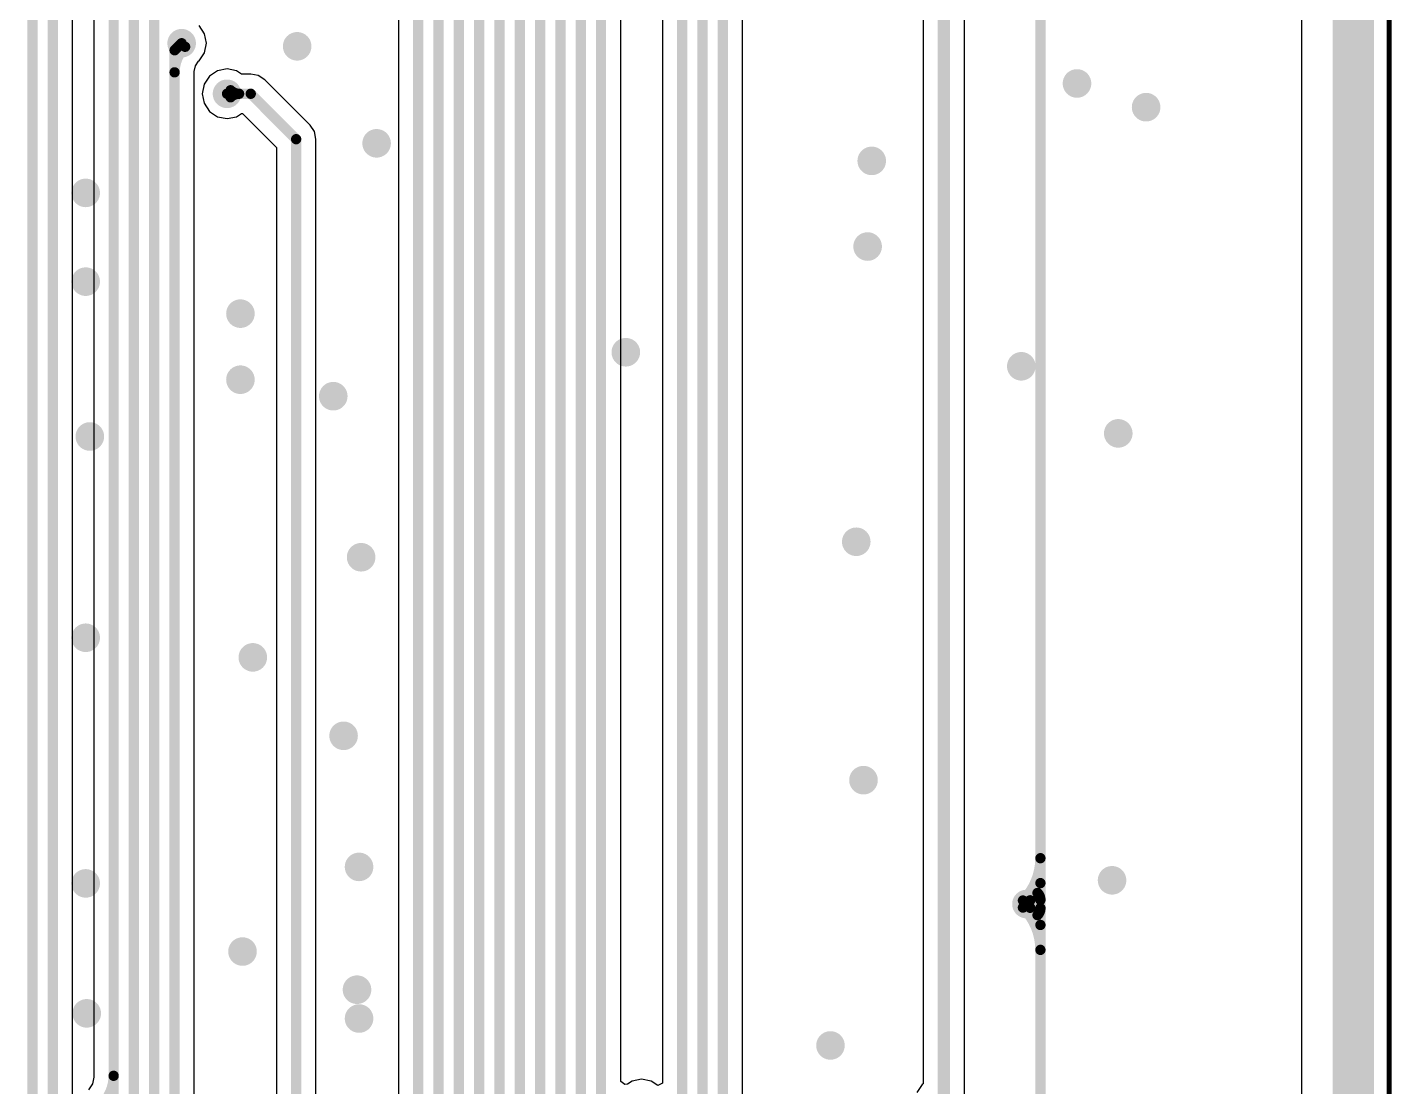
# Model space of a CAD drawing. Header units: inches. Extents: x 32166 to 66782, y 2386 to 7162.
# Drawn here: x 33522.9 to 33858.9, y 3344.8 to 3605.5 of the extents above; entities that cross this region are included whole.
import ezdxf

# ---------------------------------------------------------------- set-up
doc = ezdxf.new("R2010")
doc.units = ezdxf.units.IN
doc.header["$LTSCALE"] = 0.64311
doc.header["$MEASUREMENT"] = 0
for name, color, linetype in [('BOTTOMLAYER', 5, 'CONTINUOUS'), ('BOTTOMSOLDER', 6, 'CONTINUOUS'), ('KEEPOUTLAYER', 6, 'CONTINUOUS'), ('MIDLAYER1', 16, 'CONTINUOUS'), ('MIDLAYER2', 76, 'CONTINUOUS'), ('MULTILAYER', 9, 'CONTINUOUS')]:
    doc.layers.add(name, color=color, linetype=linetype)

msp = doc.modelspace()

# ---------------------------------------------------------------- linework, layer by layer
at = {"layer": 'BOTTOMLAYER'}
for p, q in [((33743.49, 3691.14), (33743.49, 3345.46)), ((33753.68, 3341.08), (33753.68, 3691.14)), ((33836.66, 3683.31), (33836.66, 3039.6)), ((33534.02, 3312.64), (33534.02, 3679.3)), ((33699.02, 3283.68), (33699.02, 3640.06)), ((33669.02, 3346.08), (33669.02, 3633.99)), ((33679.3, 3630.39), (33679.3, 3345.63)), ((33539.3, 3617.83), (33539.3, 3347.1)), ((33566.55, 3603.89), (33565.22, 3605.87)), ((33614.3, 3607.39), (33614.3, 3328.29)), ((33567.02, 3601.54), (33566.55, 3603.89)), ((33565.22, 3597.22), (33566.55, 3599.2)), ((33566.55, 3599.2), (33567.02, 3601.54)), ((33564.02, 3594.6), (33564.29, 3595.94)), ((33564.29, 3595.94), (33565.08, 3597.12)), ((33565.08, 3597.12), (33565.22, 3597.22)), ((33572.07, 3595.22), (33569.73, 3594.75)), ((33574.42, 3594.75), (33572.07, 3595.22)), ((33564.02, 3312.64), (33564.02, 3594.6)), ((33567.75, 3593.42), (33566.42, 3591.44)), ((33569.73, 3594.75), (33567.75, 3593.42)), ((33575.6, 3593.96), (33574.42, 3594.75)), ((33577.92, 3593.96), (33575.6, 3593.96)), ((33579.78, 3593.59), (33577.92, 3593.96)), ((33577.92, 3593.96), (33577.92, 3593.96)), ((33581.36, 3592.54), (33579.78, 3593.59)), ((33592.53, 3581.36), (33581.36, 3592.54)), ((33566.42, 3591.44), (33565.96, 3589.1)), ((33565.96, 3589.1), (33566.42, 3586.76)), ((33566.42, 3586.76), (33567.75, 3584.77)), ((33567.75, 3584.77), (33569.73, 3583.45)), ((33569.73, 3583.45), (33572.07, 3582.98)), ((33572.07, 3582.98), (33574.42, 3583.45)), ((33574.42, 3583.45), (33575.6, 3584.23)), ((33575.6, 3584.23), (33575.9, 3584.23)), ((33575.9, 3584.23), (33584.23, 3575.91)), ((33593.59, 3579.78), (33592.53, 3581.36)), ((33593.96, 3577.92), (33593.59, 3579.78)), ((33584.23, 3575.91), (33584.23, 3312.58)), ((33593.96, 3330.66), (33593.96, 3577.92)), ((33593.96, 3577.92), (33593.96, 3577.92)), ((33539.3, 3347.1), (33538.97, 3345.45)), ((33674.16, 3346.62), (33671.82, 3346.15)), ((33676.5, 3346.15), (33674.16, 3346.62)), ((33538.97, 3345.45), (33537.97, 3343.95)), ((33670.01, 3345.27), (33669.02, 3346.08)), ((33670.72, 3345.42), (33670.01, 3345.27)), ((33671.82, 3346.15), (33670.72, 3345.42)), ((33678.18, 3345.03), (33676.5, 3346.15)), ((33679.3, 3345.63), (33678.18, 3345.03)), ((33743.26, 3345.3), (33741.93, 3343.32)), ((33743.49, 3345.46), (33743.26, 3345.3))]:
    msp.add_line(p, q, dxfattribs=at)
for points, const_width in [([(33748.59, 3340.98), (33748.59, 3702.98)], 3), ([(33664.16, 3204.69), (33664.16, 3698.55)], 2.54), ([(33524.16, 3204.69), (33524.16, 3695.67)], 2.54), ([(33659.16, 3204.69), (33659.16, 3693.4)], 2.54), ([(33654.16, 3204.69), (33654.16, 3686.4)], 2.54), ([(33529.16, 3204.69), (33529.16, 3681.31)], 2.54), ([(33772.37, 3196.44), (33772.37, 3680.98)], 2.54), ([(33649.16, 3204.69), (33649.16, 3677.4)], 2.54), ([(33644.16, 3204.69), (33644.16, 3673.4)], 2.54), ([(33639.16, 3204.69), (33639.16, 3666.4)], 2.54), ([(33634.16, 3204.69), (33634.16, 3661.4)], 2.54), ([(33629.16, 3204.69), (33629.16, 3655.4)], 2.54), ([(33849.44, 3035.12), (33849.44, 3648.03)], 10.16), ([(33624.16, 3204.69), (33624.16, 3649.4)], 2.54), ([(33694.16, 3204.69), (33694.16, 3643.87)], 2.54), ([(33689.16, 3204.69), (33689.16, 3635.08)], 2.54), ([(33684.16, 3204.69), (33684.16, 3632.46)], 2.54), ([(33544.16, 3293.93), (33544.16, 3617.83)], 2.54), ([(33549.16, 3204.69), (33549.16, 3614.95)], 2.54), ([(33554.16, 3204.69), (33554.16, 3610.3)], 2.54), ([(33619.16, 3064.16), (33619.16, 3609.4)], 2.54), ([(33559.16, 3599.81), (33560.9, 3601.54)], 2.54), ([(33559.16, 3204.69), (33559.16, 3599.81)], 2.54), ([(33572.07, 3589.1), (33577.92, 3589.1)], 2.54), ([(33577.92, 3589.1), (33589.09, 3577.92)], 2.54), ([(33589.09, 3238.98), (33589.09, 3577.92)], 2.54)]:
    msp.add_lwpolyline(points, dxfattribs=dict(at, const_width=const_width))
at = {"layer": 'BOTTOMLAYER', "const_width": 2.54}
for points in [[(33559.16, 3594.38, -0.198912), (33561.77, 3600.67)], [(33575.04, 3589.1, -0.198912), (33572.94, 3589.97)], [(33572.94, 3588.23, -0.198912), (33575.04, 3589.1)], [(33772.37, 3400.99, -0.198912), (33768.05, 3390.58)], [(33772.37, 3394.86, -0.198912), (33769.85, 3388.78)], [(33771.65, 3392.43, -0.198912), (33772.37, 3390.69)], [(33768.05, 3388.84, -0.198912), (33772.37, 3378.43)], [(33769.85, 3390.63, -0.198912), (33772.37, 3384.56)], [(33772.37, 3388.72, -0.198912), (33771.65, 3386.99)], [(33544.16, 3347.44, -0.198912), (33541.23, 3340.37)]]:
    msp.add_lwpolyline(points, format="xyb", dxfattribs=at)
at = {"layer": 'BOTTOMLAYER'}
for points, const_width in [([(33559.65, 3601.54, 1), (33562.15, 3601.54, 1)], 2.5), ([(33560.26, 3601.54, 1), (33561.53, 3601.54, 1)], 1.27), ([(33561.13, 3600.67, 1), (33562.4, 3600.67, 1)], 1.27), ([(33588.1, 3600.78, 1), (33590.6, 3600.78, 1)], 2.5), ([(33558.53, 3599.81, 1), (33559.8, 3599.81, 1)], 1.27), ([(33558.53, 3599.81, 1), (33559.8, 3599.81, 1)], 1.27), ([(33558.53, 3594.38, 1), (33559.8, 3594.38, 1)], 1.27), ([(33570.82, 3589.1, 1), (33573.32, 3589.1, 1)], 2.5), ([(33780.12, 3591.64, 1), (33782.62, 3591.64, 1)], 2.5), ([(33571.44, 3589.1, 1), (33572.71, 3589.1, 1)], 1.27), ([(33572.31, 3589.97, 1), (33573.58, 3589.97, 1)], 1.27), ([(33572.31, 3588.23, 1), (33573.58, 3588.23, 1)], 1.27), ([(33574.41, 3589.1, 1), (33575.68, 3589.1, 1)], 1.27), ([(33574.41, 3589.1, 1), (33575.68, 3589.1, 1)], 1.27), ([(33577.28, 3589.1, 1), (33578.55, 3589.1, 1)], 1.27), ([(33577.28, 3589.1, 1), (33578.55, 3589.1, 1)], 1.27), ([(33797.14, 3585.8, 1), (33799.64, 3585.8, 1)], 2.5), ([(33588.46, 3577.92, 1), (33589.73, 3577.92, 1)], 1.27), ([(33588.46, 3577.92, 1), (33589.73, 3577.92, 1)], 1.27), ([(33607.65, 3576.91, 1), (33610.15, 3576.91, 1)], 2.5), ([(33729.57, 3572.59, 1), (33732.07, 3572.59, 1)], 2.5), ([(33536.03, 3564.71, 1), (33538.53, 3564.71, 1)], 2.5), ([(33728.56, 3551.51, 1), (33731.06, 3551.51, 1)], 2.5), ([(33536.03, 3542.87, 1), (33538.53, 3542.87, 1)], 2.5), ([(33574.13, 3535, 1), (33576.63, 3535, 1)], 2.5), ([(33669.02, 3525.5, 1), (33671.52, 3525.5, 1)], 2.5), ([(33766.4, 3522.04, 1), (33768.9, 3522.04, 1)], 2.5), ([(33574.13, 3518.74, 1), (33576.63, 3518.74, 1)], 2.5), ([(33596.99, 3514.68, 1), (33599.49, 3514.68, 1)], 2.5), ([(33790.28, 3505.53, 1), (33792.78, 3505.53, 1)], 2.5), ([(33537.04, 3504.77, 1), (33539.54, 3504.77, 1)], 2.5), ([(33725.76, 3478.86, 1), (33728.26, 3478.86, 1)], 2.5), ([(33603.84, 3475.05, 1), (33606.34, 3475.05, 1)], 2.5), ([(33536.03, 3455.24, 1), (33538.53, 3455.24, 1)], 2.5), ([(33577.17, 3450.41, 1), (33579.67, 3450.41, 1)], 2.5), ([(33599.53, 3431.11, 1), (33602.03, 3431.11, 1)], 2.5), ([(33727.54, 3420.19, 1), (33730.04, 3420.19, 1)], 2.5), ([(33603.34, 3398.85, 1), (33605.84, 3398.85, 1)], 2.5), ([(33771.73, 3400.99, 1), (33773, 3400.99, 1)], 1.27), ([(33536.03, 3394.79, 1), (33538.53, 3394.79, 1)], 2.5), ([(33788.76, 3395.55, 1), (33791.26, 3395.55, 1)], 2.5), ([(33771.01, 3392.43, 1), (33772.28, 3392.43, 1)], 1.27), ([(33771.73, 3394.86, 1), (33773, 3394.86, 1)], 1.27), ([(33767.67, 3389.71, 1), (33770.17, 3389.71, 1)], 2.5), ([(33767.42, 3390.58, 1), (33768.69, 3390.58, 1)], 1.27), ([(33767.42, 3388.84, 1), (33768.69, 3388.84, 1)], 1.27), ([(33769.22, 3390.63, 1), (33770.49, 3390.63, 1)], 1.27), ([(33769.22, 3388.78, 1), (33770.49, 3388.78, 1)], 1.27), ([(33771.73, 3390.69, 1), (33773, 3390.69, 1)], 1.27), ([(33771.73, 3388.72, 1), (33773, 3388.72, 1)], 1.27), ([(33771.01, 3386.99, 1), (33772.28, 3386.99, 1)], 1.27), ([(33771.73, 3384.56, 1), (33773, 3384.56, 1)], 1.27), ([(33574.63, 3378.02, 1), (33577.13, 3378.02, 1)], 2.5), ([(33771.73, 3378.43, 1), (33773, 3378.43, 1)], 1.27), ([(33602.83, 3368.63, 1), (33605.33, 3368.63, 1)], 2.5), ([(33536.28, 3362.81, 1), (33538.78, 3362.81, 1)], 2.5), ([(33603.34, 3361.54, 1), (33605.84, 3361.54, 1)], 2.5), ([(33719.41, 3354.91, 1), (33721.91, 3354.91, 1)], 2.5), ([(33543.52, 3347.44, 1), (33544.79, 3347.44, 1)], 1.27)]:
    msp.add_lwpolyline(points, format="xyb", close=True, dxfattribs=dict(at, const_width=const_width))
at = {"layer": 'BOTTOMSOLDER', "const_width": 3.52}
for points in [[(33559.14, 3601.54, 1), (33562.66, 3601.54, 1)], [(33587.59, 3600.78, 1), (33591.1, 3600.78, 1)], [(33779.61, 3591.64, 1), (33783.13, 3591.64, 1)], [(33570.32, 3589.1, 1), (33573.83, 3589.1, 1)], [(33796.63, 3585.8, 1), (33800.15, 3585.8, 1)], [(33607.15, 3576.91, 1), (33610.66, 3576.91, 1)], [(33729.07, 3572.59, 1), (33732.58, 3572.59, 1)], [(33535.52, 3564.71, 1), (33539.03, 3564.71, 1)], [(33728.05, 3551.51, 1), (33731.57, 3551.51, 1)], [(33535.52, 3542.87, 1), (33539.03, 3542.87, 1)], [(33573.62, 3535, 1), (33577.13, 3535, 1)], [(33668.51, 3525.5, 1), (33672.03, 3525.5, 1)], [(33765.9, 3522.04, 1), (33769.41, 3522.04, 1)], [(33573.62, 3518.74, 1), (33577.13, 3518.74, 1)], [(33596.48, 3514.68, 1), (33599.99, 3514.68, 1)], [(33536.53, 3504.77, 1), (33540.05, 3504.77, 1)], [(33789.77, 3505.53, 1), (33793.29, 3505.53, 1)], [(33725.26, 3478.86, 1), (33728.77, 3478.86, 1)], [(33603.34, 3475.05, 1), (33606.85, 3475.05, 1)], [(33535.52, 3455.24, 1), (33539.03, 3455.24, 1)], [(33576.67, 3450.41, 1), (33580.18, 3450.41, 1)], [(33599.02, 3431.11, 1), (33602.53, 3431.11, 1)], [(33727.03, 3420.19, 1), (33730.55, 3420.19, 1)], [(33602.83, 3398.85, 1), (33606.34, 3398.85, 1)], [(33535.52, 3394.79, 1), (33539.03, 3394.79, 1)], [(33788.25, 3395.55, 1), (33791.76, 3395.55, 1)], [(33767.17, 3389.71, 1), (33770.68, 3389.71, 1)], [(33574.13, 3378.02, 1), (33577.64, 3378.02, 1)], [(33602.32, 3368.63, 1), (33605.84, 3368.63, 1)], [(33535.77, 3362.81, 1), (33539.29, 3362.81, 1)], [(33602.83, 3361.54, 1), (33606.34, 3361.54, 1)], [(33718.91, 3354.91, 1), (33722.42, 3354.91, 1)]]:
    msp.add_lwpolyline(points, format="xyb", close=True, dxfattribs=at)
at = {"layer": 'KEEPOUTLAYER', "const_width": 1.28}
msp.add_lwpolyline([(33858.23, 2983.06), (33858.23, 3738.23)], dxfattribs=at)
at = {"layer": 'MIDLAYER1', "const_width": 2.5}
for points in [[(33559.65, 3601.54, 1), (33562.15, 3601.54, 1)], [(33588.1, 3600.78, 1), (33590.6, 3600.78, 1)], [(33570.82, 3589.1, 1), (33573.32, 3589.1, 1)], [(33780.12, 3591.64, 1), (33782.62, 3591.64, 1)], [(33797.14, 3585.8, 1), (33799.64, 3585.8, 1)], [(33607.65, 3576.91, 1), (33610.15, 3576.91, 1)], [(33729.57, 3572.59, 1), (33732.07, 3572.59, 1)], [(33536.03, 3564.71, 1), (33538.53, 3564.71, 1)], [(33728.56, 3551.51, 1), (33731.06, 3551.51, 1)], [(33536.03, 3542.87, 1), (33538.53, 3542.87, 1)], [(33574.13, 3535, 1), (33576.63, 3535, 1)], [(33669.02, 3525.5, 1), (33671.52, 3525.5, 1)], [(33766.4, 3522.04, 1), (33768.9, 3522.04, 1)], [(33574.13, 3518.74, 1), (33576.63, 3518.74, 1)], [(33596.99, 3514.68, 1), (33599.49, 3514.68, 1)], [(33790.28, 3505.53, 1), (33792.78, 3505.53, 1)], [(33537.04, 3504.77, 1), (33539.54, 3504.77, 1)], [(33725.76, 3478.86, 1), (33728.26, 3478.86, 1)], [(33603.84, 3475.05, 1), (33606.34, 3475.05, 1)], [(33536.03, 3455.24, 1), (33538.53, 3455.24, 1)], [(33577.17, 3450.41, 1), (33579.67, 3450.41, 1)], [(33599.53, 3431.11, 1), (33602.03, 3431.11, 1)], [(33727.54, 3420.19, 1), (33730.04, 3420.19, 1)], [(33603.34, 3398.85, 1), (33605.84, 3398.85, 1)], [(33536.03, 3394.79, 1), (33538.53, 3394.79, 1)], [(33788.76, 3395.55, 1), (33791.26, 3395.55, 1)], [(33767.67, 3389.71, 1), (33770.17, 3389.71, 1)], [(33574.63, 3378.02, 1), (33577.13, 3378.02, 1)], [(33602.83, 3368.63, 1), (33605.33, 3368.63, 1)], [(33536.28, 3362.81, 1), (33538.78, 3362.81, 1)], [(33603.34, 3361.54, 1), (33605.84, 3361.54, 1)], [(33719.41, 3354.91, 1), (33721.91, 3354.91, 1)]]:
    msp.add_lwpolyline(points, format="xyb", close=True, dxfattribs=at)
at = {"layer": 'MIDLAYER2', "const_width": 2.5}
for points in [[(33559.65, 3601.54, 1), (33562.15, 3601.54, 1)], [(33588.1, 3600.78, 1), (33590.6, 3600.78, 1)], [(33570.82, 3589.1, 1), (33573.32, 3589.1, 1)], [(33780.12, 3591.64, 1), (33782.62, 3591.64, 1)], [(33797.14, 3585.8, 1), (33799.64, 3585.8, 1)], [(33607.65, 3576.91, 1), (33610.15, 3576.91, 1)], [(33729.57, 3572.59, 1), (33732.07, 3572.59, 1)], [(33536.03, 3564.71, 1), (33538.53, 3564.71, 1)], [(33728.56, 3551.51, 1), (33731.06, 3551.51, 1)], [(33536.03, 3542.87, 1), (33538.53, 3542.87, 1)], [(33574.13, 3535, 1), (33576.63, 3535, 1)], [(33669.02, 3525.5, 1), (33671.52, 3525.5, 1)], [(33766.4, 3522.04, 1), (33768.9, 3522.04, 1)], [(33574.13, 3518.74, 1), (33576.63, 3518.74, 1)], [(33596.99, 3514.68, 1), (33599.49, 3514.68, 1)], [(33790.28, 3505.53, 1), (33792.78, 3505.53, 1)], [(33537.04, 3504.77, 1), (33539.54, 3504.77, 1)], [(33725.76, 3478.86, 1), (33728.26, 3478.86, 1)], [(33603.84, 3475.05, 1), (33606.34, 3475.05, 1)], [(33536.03, 3455.24, 1), (33538.53, 3455.24, 1)], [(33577.17, 3450.41, 1), (33579.67, 3450.41, 1)], [(33599.53, 3431.11, 1), (33602.03, 3431.11, 1)], [(33727.54, 3420.19, 1), (33730.04, 3420.19, 1)], [(33603.34, 3398.85, 1), (33605.84, 3398.85, 1)], [(33536.03, 3394.79, 1), (33538.53, 3394.79, 1)], [(33788.76, 3395.55, 1), (33791.26, 3395.55, 1)], [(33767.67, 3389.71, 1), (33770.17, 3389.71, 1)], [(33574.63, 3378.02, 1), (33577.13, 3378.02, 1)], [(33602.83, 3368.63, 1), (33605.33, 3368.63, 1)], [(33536.28, 3362.81, 1), (33538.78, 3362.81, 1)], [(33603.34, 3361.54, 1), (33605.84, 3361.54, 1)], [(33719.41, 3354.91, 1), (33721.91, 3354.91, 1)]]:
    msp.add_lwpolyline(points, format="xyb", close=True, dxfattribs=at)
at = {"layer": 'MULTILAYER', "const_width": 2.5}
for points in [[(33559.65, 3601.54, 1), (33562.15, 3601.54, 1)], [(33588.1, 3600.78, 1), (33590.6, 3600.78, 1)], [(33570.82, 3589.1, 1), (33573.32, 3589.1, 1)], [(33780.12, 3591.64, 1), (33782.62, 3591.64, 1)], [(33797.14, 3585.8, 1), (33799.64, 3585.8, 1)], [(33607.65, 3576.91, 1), (33610.15, 3576.91, 1)], [(33729.57, 3572.59, 1), (33732.07, 3572.59, 1)], [(33536.03, 3564.71, 1), (33538.53, 3564.71, 1)], [(33728.56, 3551.51, 1), (33731.06, 3551.51, 1)], [(33536.03, 3542.87, 1), (33538.53, 3542.87, 1)], [(33574.13, 3535, 1), (33576.63, 3535, 1)], [(33669.02, 3525.5, 1), (33671.52, 3525.5, 1)], [(33766.4, 3522.04, 1), (33768.9, 3522.04, 1)], [(33574.13, 3518.74, 1), (33576.63, 3518.74, 1)], [(33596.99, 3514.68, 1), (33599.49, 3514.68, 1)], [(33790.28, 3505.53, 1), (33792.78, 3505.53, 1)], [(33537.04, 3504.77, 1), (33539.54, 3504.77, 1)], [(33725.76, 3478.86, 1), (33728.26, 3478.86, 1)], [(33603.84, 3475.05, 1), (33606.34, 3475.05, 1)], [(33536.03, 3455.24, 1), (33538.53, 3455.24, 1)], [(33577.17, 3450.41, 1), (33579.67, 3450.41, 1)], [(33599.53, 3431.11, 1), (33602.03, 3431.11, 1)], [(33727.54, 3420.19, 1), (33730.04, 3420.19, 1)], [(33603.34, 3398.85, 1), (33605.84, 3398.85, 1)], [(33536.03, 3394.79, 1), (33538.53, 3394.79, 1)], [(33788.76, 3395.55, 1), (33791.26, 3395.55, 1)], [(33767.67, 3389.71, 1), (33770.17, 3389.71, 1)], [(33574.63, 3378.02, 1), (33577.13, 3378.02, 1)], [(33602.83, 3368.63, 1), (33605.33, 3368.63, 1)], [(33536.28, 3362.81, 1), (33538.78, 3362.81, 1)], [(33603.34, 3361.54, 1), (33605.84, 3361.54, 1)], [(33719.41, 3354.91, 1), (33721.91, 3354.91, 1)]]:
    msp.add_lwpolyline(points, format="xyb", close=True, dxfattribs=at)

doc.saveas('drawing.dxf')
